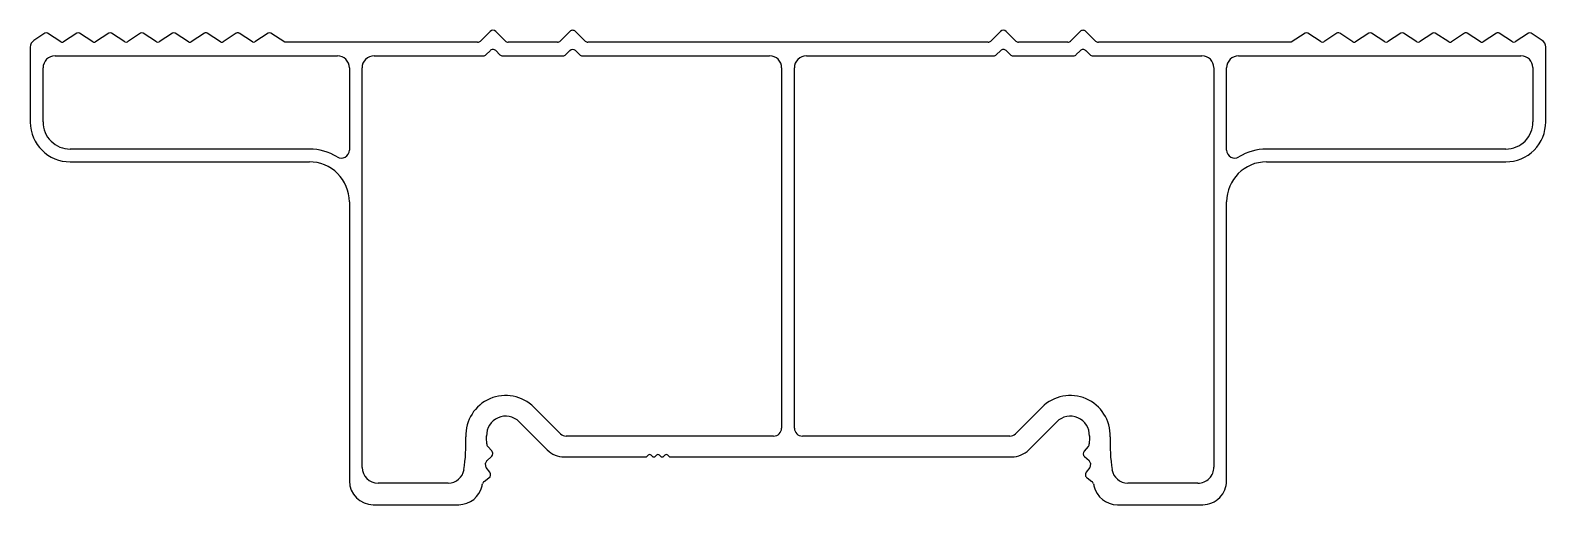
# Model space of a CAD drawing. Extents: x 3563 to 3753, y 1734 to 1794.
import ezdxf

# ---------------------------------------------------------------- set-up
doc = ezdxf.new("R2010")
doc.units = 0
doc.layers.get('0').update_dxf_attribs({"linetype": 'CONTINUOUS'})

msp = doc.modelspace()

# ---------------------------------------------------------------- linework, layer by layer
for p, q in [((3564.96, 1793.36), (3563.58, 1792.45)), ((3566.97, 1792.26), (3565.3, 1793.36)), ((3568.96, 1793.36), (3567.3, 1792.26)), ((3570.96, 1792.26), (3569.3, 1793.36)), ((3572.96, 1793.36), (3571.3, 1792.26)), ((3574.97, 1792.25), (3573.29, 1793.36)), ((3576.96, 1793.36), (3575.3, 1792.26)), ((3578.97, 1792.26), (3577.3, 1793.36)), ((3580.96, 1793.36), (3579.3, 1792.26)), ((3582.97, 1792.26), (3581.29, 1793.36)), ((3584.96, 1793.36), (3583.3, 1792.26)), ((3586.97, 1792.26), (3585.3, 1793.36)), ((3588.96, 1793.36), (3587.3, 1792.26)), ((3590.97, 1792.26), (3589.3, 1793.36)), ((3592.96, 1793.36), (3591.3, 1792.26)), ((3595.04, 1792.21), (3593.3, 1793.36)), ((3619.22, 1792.21), (3595.04, 1792.21)), ((3620.78, 1793.56), (3619.58, 1792.36)), ((3622.69, 1792.35), (3621.48, 1793.56)), ((3629.22, 1792.21), (3623.04, 1792.21)), ((3630.77, 1793.56), (3629.58, 1792.36)), ((3632.69, 1792.35), (3631.48, 1793.56)), ((3683.22, 1792.21), (3633.04, 1792.21)), ((3683.22, 1792.21), (3683.22, 1792.21)), ((3684.77, 1793.56), (3683.57, 1792.36)), ((3686.69, 1792.35), (3685.48, 1793.57)), ((3686.69, 1792.36), (3686.69, 1792.35)), ((3693.22, 1792.21), (3687.04, 1792.21)), ((3693.22, 1792.21), (3693.22, 1792.21)), ((3694.77, 1793.56), (3693.57, 1792.36)), ((3696.7, 1792.35), (3695.48, 1793.56)), ((3721.22, 1792.21), (3697.04, 1792.21)), ((3722.96, 1793.36), (3721.22, 1792.21)), ((3724.97, 1792.26), (3723.3, 1793.36)), ((3726.96, 1793.36), (3725.3, 1792.26)), ((3728.96, 1792.26), (3727.3, 1793.36)), ((3730.96, 1793.36), (3729.3, 1792.26)), ((3732.97, 1792.25), (3731.29, 1793.36)), ((3734.96, 1793.36), (3733.3, 1792.26)), ((3736.97, 1792.26), (3735.3, 1793.36)), ((3738.96, 1793.36), (3737.3, 1792.26)), ((3740.97, 1792.26), (3739.29, 1793.36)), ((3742.96, 1793.36), (3741.3, 1792.26)), ((3744.97, 1792.26), (3743.3, 1793.36)), ((3746.96, 1793.36), (3745.3, 1792.26)), ((3748.97, 1792.26), (3747.3, 1793.36)), ((3750.96, 1793.36), (3749.3, 1792.26)), ((3752.68, 1792.45), (3751.3, 1793.36)), ((3563.13, 1791.6), (3563.13, 1782.18)), ((3566.23, 1790.51), (3566.23, 1790.51)), ((3566.23, 1790.51), (3601.63, 1790.51)), ((3606.23, 1790.51), (3606.23, 1790.51)), ((3606.23, 1790.51), (3619.93, 1790.51)), ((3620.27, 1790.66), (3620.77, 1791.15)), ((3621.48, 1791.16), (3621.99, 1790.65)), ((3622.35, 1790.51), (3629.93, 1790.51)), ((3630.27, 1790.66), (3630.78, 1791.16)), ((3631.48, 1791.16), (3631.99, 1790.66)), ((3632.35, 1790.51), (3655.83, 1790.51)), ((3660.43, 1790.51), (3660.43, 1790.51)), ((3660.43, 1790.51), (3683.93, 1790.51)), ((3684.27, 1790.66), (3684.77, 1791.15)), ((3685.48, 1791.16), (3685.99, 1790.66)), ((3686.35, 1790.51), (3693.93, 1790.51)), ((3694.28, 1790.66), (3694.77, 1791.15)), ((3695.48, 1791.16), (3695.48, 1791.16)), ((3695.48, 1791.16), (3695.99, 1790.66)), ((3696.35, 1790.51), (3710.03, 1790.51)), ((3714.63, 1790.51), (3714.63, 1790.51)), ((3714.63, 1790.51), (3750.03, 1790.51)), ((3753.13, 1782.23), (3753.13, 1791.62)), ((3564.73, 1782.21), (3564.73, 1789.01)), ((3603.13, 1789.01), (3603.13, 1789.01)), ((3603.13, 1789.01), (3603.13, 1778.67)), ((3604.73, 1738.89), (3604.73, 1788.99)), ((3657.33, 1789.01), (3657.33, 1789.01)), ((3657.33, 1789.01), (3657.33, 1743.81)), ((3658.93, 1743.8), (3658.93, 1789)), ((3711.53, 1789.02), (3711.53, 1738.92)), ((3713.13, 1778.67), (3713.13, 1789.01)), ((3751.53, 1789.03), (3751.53, 1782.23)), ((3564.73, 1782.21), (3564.73, 1782.21)), ((3598.13, 1778.81), (3568.14, 1778.81)), ((3748.14, 1778.81), (3718.13, 1778.81)), ((3568.13, 1777.21), (3598.12, 1777.21)), ((3718.12, 1777.21), (3748.13, 1777.21)), ((3603.13, 1772.21), (3603.13, 1737.19)), ((3713.13, 1737.22), (3713.13, 1772.21)), ((3629.62, 1743.1), (3626.27, 1746.44)), ((3689.98, 1746.44), (3686.65, 1743.1)), ((3624.43, 1744.61), (3627.95, 1741.09)), ((3688.32, 1741.1), (3691.83, 1744.6)), ((3656.33, 1742.81), (3630.32, 1742.81)), ((3685.94, 1742.81), (3659.93, 1742.81)), ((3620.98, 1740.96), (3620.49, 1741.5)), ((3640.47, 1740.28), (3640.61, 1740.43)), ((3640.97, 1740.43), (3641.1, 1740.3)), ((3641.52, 1740.3), (3641.65, 1740.43)), ((3642.01, 1740.43), (3642.14, 1740.3)), ((3642.56, 1740.3), (3642.69, 1740.43)), ((3643.05, 1740.43), (3643.19, 1740.28)), ((3695.78, 1741.51), (3695.27, 1740.94)), ((3620.74, 1738.27), (3620.3, 1738.87)), ((3620.38, 1739.73), (3620.95, 1740.25)), ((3630.09, 1740.21), (3640.29, 1740.21)), ((3643.37, 1740.21), (3686.2, 1740.21)), ((3695.32, 1740.24), (3695.87, 1739.74)), ((3695.96, 1738.88), (3695.52, 1738.27)), ((3615.53, 1736.91), (3606.73, 1736.91)), ((3620.02, 1737.13), (3620.63, 1737.58)), ((3620.02, 1737.13), (3620.02, 1737.13)), ((3695.63, 1737.58), (3696.24, 1737.13)), ((3709.53, 1736.91), (3700.73, 1736.91)), ((3709.53, 1736.91), (3709.53, 1736.91)), ((3606.14, 1734.21), (3616.85, 1734.21)), ((3699.43, 1734.21), (3710.14, 1734.21))]:
    msp.add_line(p, q)
for centre, radius, start, end in [((3621.13, 1793.21), 0.5, 45, 135), ((3631.13, 1793.21), 0.5, 45, 135.2962), ((3685.13, 1793.21), 0.5, 45.8667, 135.5245), ((3695.13, 1793.21), 0.5, 45.0028, 135.434), ((3564.13, 1791.61), 1, 123.3977, 180.8672), ((3565.13, 1793.11), 0.3, 56.6007, 123.3977), ((3567.13, 1792.51), 0.3, 237.0026, 304.9137), ((3569.13, 1793.11), 0.3, 56.6013, 123.3972), ((3571.13, 1792.51), 0.3, 236.6007, 304.2614), ((3573.13, 1793.11), 0.3, 57.2979, 123.882), ((3575.13, 1792.51), 0.3, 237.9435, 303.3986), ((3577.13, 1793.11), 0.3, 56.6015, 123.3991), ((3579.13, 1792.51), 0.3, 237.6844, 304.1059), ((3581.13, 1793.11), 0.3, 57.8791, 124.4793), ((3583.13, 1792.51), 0.3, 237.3474, 304.4557), ((3585.13, 1793.11), 0.3, 56.6024, 124.4678), ((3587.13, 1792.51), 0.3, 237.7513, 304.7162), ((3589.13, 1793.11), 0.3, 56.6024, 124.1232), ((3591.13, 1792.51), 0.3, 237.7829, 303.3992), ((3593.13, 1793.11), 0.3, 56.5987, 123.3993), ((3619.22, 1792.71), 0.5, 270, 315.9616), ((3623.04, 1792.71), 0.5, 225.5082, 270.0002), ((3629.22, 1792.71), 0.5, 270, 316.0062), ((3633.04, 1792.71), 0.5, 225.412, 270), ((3683.22, 1792.71), 0.5, 270, 315), ((3687.04, 1792.71), 0.5, 225, 270), ((3693.22, 1792.71), 0.5, 270, 315.0028), ((3697.04, 1792.71), 0.5, 226.175, 270), ((3723.13, 1793.11), 0.3, 56.6007, 123.4001), ((3725.13, 1792.51), 0.3, 236.8645, 303.3972), ((3727.13, 1793.11), 0.3, 56.6014, 124.6045), ((3729.13, 1792.51), 0.3, 236.6007, 304.3131), ((3731.13, 1793.11), 0.3, 57.3613, 123.7756), ((3733.13, 1792.51), 0.3, 237.9087, 303.3985), ((3735.13, 1793.11), 0.3, 56.6015, 123.3991), ((3737.13, 1792.51), 0.3, 237.6411, 304.1679), ((3739.13, 1793.11), 0.3, 57.9147, 124.436), ((3741.13, 1792.51), 0.3, 237.2828, 304.4982), ((3743.13, 1793.11), 0.3, 56.6024, 124.4241), ((3745.13, 1792.51), 0.3, 237.7105, 304.7506), ((3747.13, 1793.11), 0.3, 56.6024, 124.057), ((3749.13, 1792.51), 0.3, 237.7433, 303.399), ((3751.13, 1793.11), 0.3, 56.6004, 123.3993), ((3752.13, 1791.61), 1, 0.6615, 56.6021), ((3566.23, 1789.01), 1.5, 90, 180), ((3601.63, 1789.01), 1.5, 0, 90), ((3606.23, 1789.01), 1.5, 90, 180.673), ((3619.92, 1791.01), 0.5, 270.8105, 315), ((3621.13, 1790.8), 0.5, 45.4578, 135.7969), ((3622.34, 1791.01), 0.5, 225.9564, 270.8105), ((3629.92, 1791.01), 0.5, 270.8105, 315.0068), ((3631.13, 1790.8), 0.5, 45.5418, 135.0034), ((3632.34, 1791.01), 0.5, 225, 270.8105), ((3655.83, 1789.01), 1.5, 0, 90), ((3660.43, 1789.01), 1.5, 90, 180.4051), ((3683.92, 1791.01), 0.5, 270.8105, 315), ((3685.13, 1790.8), 0.5, 45.328, 135.8547), ((3686.34, 1791.01), 0.5, 225, 270.8105), ((3693.92, 1791.01), 0.5, 270.8105, 315.6693), ((3695.13, 1790.8), 0.5, 44.9932, 135.8003), ((3696.34, 1791.01), 0.5, 224.9932, 270.8105), ((3710.03, 1789.01), 1.5, 0.4932, 90), ((3714.63, 1789.01), 1.5, 90, 180.0002), ((3750.03, 1789.01), 1.5, 0.6457, 90), ((3568.13, 1782.21), 3.4, 180, 270.1751), ((3748.13, 1782.21), 5, 270, 0.2958), ((3748.13, 1782.21), 3.4, 270.1751, 0.4254), ((3568.13, 1782.21), 5, 180.3878, 270), ((3598.13, 1772.21), 6.6, 58.2463, 90), ((3602.13, 1778.67), 1, 238.222, 0), ((3714.13, 1778.67), 1, 180, 301.7569), ((3718.13, 1772.21), 6.6, 90, 121.7569), ((3598.13, 1772.21), 5, 0, 90.1213), ((3718.13, 1772.21), 5, 90.1231, 180), ((3622.74, 1742.91), 5, 45, 182.0311), ((3693.52, 1742.91), 5, 357.9689, 135.1156), ((3622.74, 1742.91), 2.4, 45.2052, 182.0311), ((3693.52, 1742.91), 2.4, 357.9689, 135), ((3595.35, 1741.94), 22.4, 351.4648, 2.0311), ((3595.35, 1741.94), 25, 359.7808, 2.0311), ((3630.32, 1743.81), 1, 225.4071, 270.1289), ((3656.33, 1743.81), 1, 270.1679, 360), ((3659.93, 1743.81), 1, 180.4962, 270.1289), ((3685.94, 1743.81), 1, 270.1679, 315), ((3720.91, 1741.94), 25, 177.9689, 180.2192), ((3720.91, 1741.94), 22.4, 177.9689, 188.5352), ((3620.85, 1741.84), 0.5, 179.7808, 223.1297), ((3620.61, 1740.61), 0.5, 312.7367, 43.1951), ((3630.07, 1743.21), 3, 225, 270.3239), ((3640.79, 1740.25), 0.25, 44.9739, 134.9532), ((3641.83, 1740.25), 0.25, 45.0261, 134.9739), ((3642.87, 1740.25), 0.25, 45, 134.9739), ((3686.19, 1743.21), 3, 270.3239, 315.2769), ((3695.65, 1740.61), 0.5, 139.0695, 228.8499), ((3695.41, 1741.84), 0.5, 318.936, 0.2192), ((3606.73, 1738.91), 2, 180.5829, 270.0001), ((3615.53, 1738.91), 2, 270, 351.4648), ((3620.7, 1739.17), 0.5, 173.7808, 216.8341), ((3595.35, 1741.94), 25, 353.7808, 354.2192), ((3620.72, 1739.37), 0.5, 133.0034, 174.2192), ((3640.29, 1740.46), 0.25, 270, 314.9532), ((3641.31, 1740.51), 0.3, 224.9739, 314.9739), ((3642.35, 1740.51), 0.3, 225.0261, 314.9739), ((3643.37, 1740.46), 0.25, 225, 270), ((3695.54, 1739.37), 0.5, 5.7808, 47.9979), ((3695.56, 1739.17), 0.5, 324.4394, 6.2192), ((3720.91, 1741.94), 25, 185.7808, 186.2192), ((3700.73, 1738.91), 2, 188.5352, 270), ((3709.53, 1738.91), 2, 270, 0.4272), ((3606.13, 1737.21), 3, 180.409, 270.1143), ((3595.35, 1741.94), 25, 347.5906, 348.2192), ((3620.32, 1736.73), 0.5, 125.9993, 168.2192), ((3620.34, 1737.98), 0.5, 306.1926, 36.0006), ((3695.92, 1737.98), 0.5, 143.9994, 234.0088), ((3695.94, 1736.73), 0.5, 11.7808, 54.0031), ((3720.91, 1741.94), 25, 191.7808, 192.4094), ((3710.13, 1737.21), 3, 270.1143, 0.2497), ((3616.84, 1737.21), 3, 270.1143, 347.5906), ((3699.42, 1737.21), 3, 192.4094, 270.1143)]:
    msp.add_arc(centre, radius, start, end)

doc.saveas('drawing.dxf')
